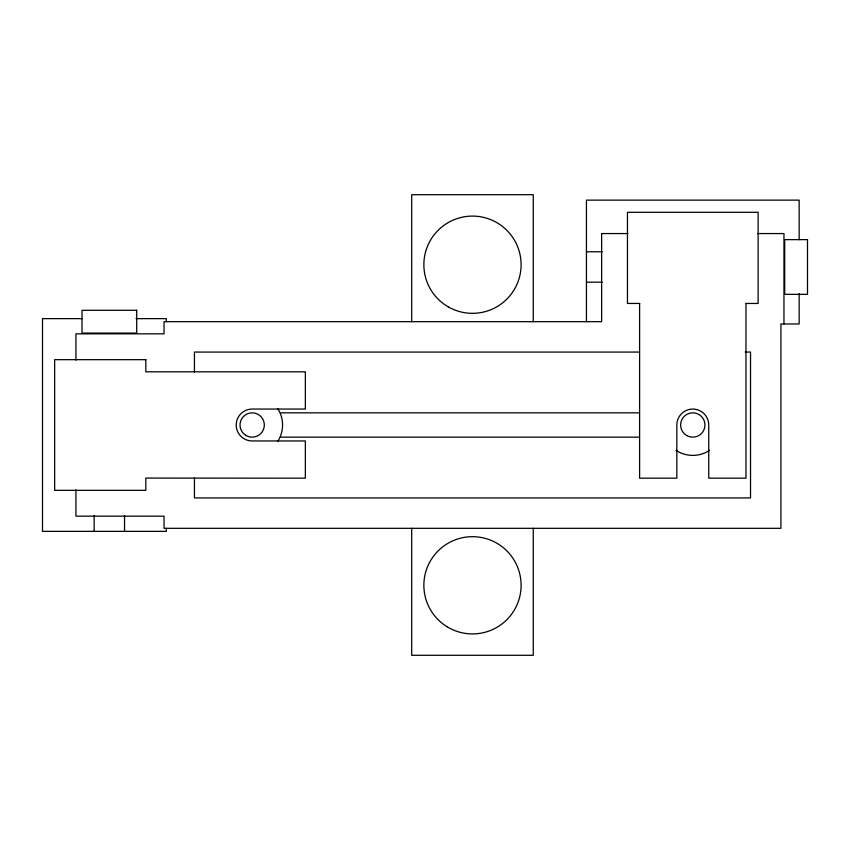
<?xml version="1.0" encoding="UTF-8"?>
<svg xmlns="http://www.w3.org/2000/svg" width="850" height="850" viewBox="0 0 850 850"><rect width="100%" height="100%" fill="white"/><g stroke="black" fill="none" stroke-linecap="round" stroke-linejoin="round"><path stroke-width="1.27" d="M627.927 233.559L601.63 233.559L601.63 321.683L164.05 321.683L164.05 333.837L75.926 333.837L75.926 360.134M757.648 233.559L783.955 233.559L783.955 323.967M586.436 251.791L602.299 251.791M586.436 282.179L602.299 282.179M639.71 303.45L627.459 303.45L627.459 212.288L758.126 212.288L758.126 303.45L745.864 303.45M82.014 318.644L42.5 318.644L42.5 531.356L166.324 531.356L166.324 528.317M136.032 318.644L166.324 318.644L166.324 321.683M639.041 352.07L194.438 352.07L194.438 371.96M745.216 352.07L750.529 352.07L750.529 497.93L194.438 497.93L194.438 478.04M281.084 412.845L639.072 412.845M281.084 437.155L639.072 437.155M799.149 239.657L799.149 200.133L586.436 200.133L586.436 321.683M799.149 293.664L799.149 323.967L780.916 323.967L780.916 528.317L164.05 528.317L164.05 516.163L75.926 516.163L75.926 489.866M745.971 303.45L745.971 478.178L708.741 478.178L708.741 425A15.948 15.948 0 0 0 692.793 409.052A15.948 15.948 0 0 0 676.834 425L676.834 478.178L639.614 478.178L639.614 303.45M533.258 321.683L533.258 194.714L411.708 194.714L411.708 321.683M533.258 528.317L533.258 655.286L411.708 655.286L411.708 528.317M124.546 515.493L124.546 531.356M94.159 515.493L94.159 531.356M277.78 408.638A30.388 30.388 0 0 1 277.78 441.362M709.527 450.362A30.388 30.388 0 0 1 676.048 450.362M807.5 239.636L784.709 239.636L784.709 294.334L807.5 294.334L807.5 239.636M136.701 310.293L82.004 310.293L82.004 333.083L136.701 333.083L136.701 310.293M145.817 359.667L54.655 359.667L54.655 490.333L145.817 490.333L145.817 478.082L305.352 478.178L305.352 440.948L252.174 440.948A15.948 15.948 0 0 1 236.215 425A15.948 15.948 0 0 1 252.174 409.052L305.352 409.052L305.352 371.822L145.817 371.822L145.817 359.667M446.919 626.652A48.62 48.62 0 0 0 521.082 586.744A48.62 48.62 0 0 0 449.438 542.481A48.62 48.62 0 0 0 446.919 626.652M448.173 306.818A48.62 48.62 0 0 0 521.103 264.711A48.62 48.62 0 0 0 448.173 222.604A48.62 48.62 0 0 0 448.173 306.818M245.778 435.338A12.155 12.155 0 0 0 264.318 425.361A12.155 12.155 0 0 0 246.415 414.301A12.155 12.155 0 0 0 245.778 435.338M686.715 435.529A12.155 12.155 0 0 0 704.947 425A12.155 12.155 0 0 0 686.715 414.471A12.155 12.155 0 0 0 686.715 435.529"/></g></svg>
